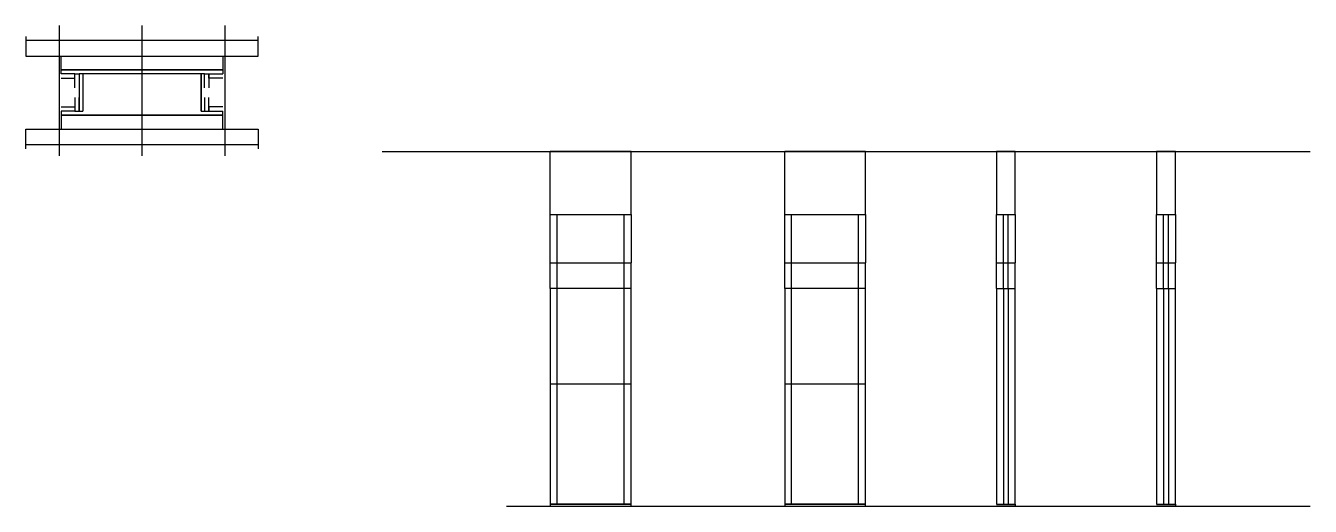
# Model space of a CAD drawing. Header units: metres. Extents: x 7685 to 8989, y 6651 to 7138.
import ezdxf

# ---------------------------------------------------------------- set-up
doc = ezdxf.new("R2010")
doc.units = ezdxf.units.M
for name, color, linetype in [('CHAPA', 7, 'Continuous'), ('COTA', 7, 'Continuous'), ('Hachura', 7, 'Continuous'), ('Madeira', 7, 'Continuous'), ('Nível', 7, 'Continuous'), ('Painéis', 7, 'Continuous'), ('Perfil Metálico', 7, 'Continuous'), ('SARR_2.2x7', 7, 'Continuous'), ('SARRAFO', 7, 'Continuous')]:
    doc.layers.add(name, color=color, linetype=linetype)

msp = doc.modelspace()

# ---------------------------------------------------------------- linework, layer by layer
at = {"layer": 'CHAPA', "color": 7, "lineweight": 25}
for points in [[(7720.9, 7089.6), (7720.9, 7093.6), (7884.9, 7093.6), (7884.9, 7089.6)], [(7720.9, 7089.6), (7720.9, 7093.6), (7884.9, 7093.6), (7884.9, 7089.6)], [(7742.9, 7089.6), (7739.3, 7089.6), (7739.3, 7051.6), (7742.9, 7051.6)], [(7742.9, 7089.6), (7739.3, 7089.6), (7739.3, 7051.6), (7742.9, 7051.6)], [(7866.5, 7089.6), (7862.9, 7089.6), (7862.9, 7051.6), (7866.5, 7051.6)], [(7866.5, 7089.6), (7862.9, 7089.6), (7862.9, 7051.6), (7866.5, 7051.6)], [(7720.9, 7051.6), (7720.9, 7047.6), (7884.9, 7047.6), (7884.9, 7051.6)], [(7720.9, 7051.6), (7720.9, 7047.6), (7884.9, 7047.6), (7884.9, 7051.6)]]:
    msp.add_lwpolyline(points, dxfattribs=at)
at = {"layer": 'COTA', "color": 7, "lineweight": 25}
for p, q in [((8217.3, 6947), (8217.3, 7011)), ((8299.3, 7011), (8217.3, 7011)), ((8299.3, 6947), (8299.3, 7011)), ((8455.3, 6947), (8455.3, 7011)), ((8537.3, 7011), (8455.3, 7011)), ((8537.3, 6947), (8537.3, 7011))]:
    msp.add_line(p, q, dxfattribs=at)
for points in [[(8689.2, 6947), (8689.2, 7011), (8670.2, 7011), (8670.2, 6947)], [(8851.7, 6947), (8851.7, 7011), (8832.7, 7011), (8832.7, 6947)]]:
    msp.add_lwpolyline(points, dxfattribs=at)
at = {"layer": 'Hachura', "color": 7, "lineweight": 25}
for p, q in [((7718.9, 7138.5), (7718.9, 7006.6)), ((7802.9, 7138.5), (7802.9, 7006.6)), ((7886.9, 7138.5), (7886.9, 7006.6))]:
    msp.add_line(p, q, dxfattribs=at)
at = {"layer": 'Madeira', "color": 7, "lineweight": 25}
for points in [[(7884.9, 7107.7), (7884.9, 7093.7), (7720.9, 7093.7), (7720.9, 7107.7)], [(7884.9, 7033.6), (7884.9, 7047.6), (7720.9, 7047.6), (7720.9, 7033.6)]]:
    msp.add_lwpolyline(points, dxfattribs=at)
at = {"layer": 'Nível', "color": 7, "lineweight": 25}
for p, q in [((8046.7, 7011), (8988.7, 7011)), ((8172.8, 6651), (8988.7, 6651))]:
    msp.add_line(p, q, dxfattribs=at)
at = {"layer": 'Painéis', "color": 7, "lineweight": 25}
for p, q in [((8217.3, 6898), (8217.3, 6947)), ((8217.3, 6947), (8299.3, 6947)), ((8299.3, 6947), (8299.3, 6898)), ((8455.3, 6898), (8455.3, 6947)), ((8455.3, 6947), (8537.3, 6947)), ((8537.3, 6947), (8537.3, 6898)), ((8670.2, 6898), (8670.2, 6947)), ((8670.2, 6947), (8689.2, 6947)), ((8689.2, 6947), (8689.2, 6898)), ((8832.7, 6898), (8832.7, 6947)), ((8832.7, 6947), (8851.7, 6947)), ((8851.7, 6947), (8851.7, 6898)), ((8217.3, 6898), (8299.3, 6898)), ((8217.3, 6872), (8217.3, 6898)), ((8217.3, 6898), (8299.3, 6898)), ((8299.3, 6872), (8299.3, 6898)), ((8455.3, 6898), (8537.3, 6898)), ((8455.3, 6872), (8455.3, 6898)), ((8537.3, 6872), (8537.3, 6898)), ((8670.2, 6898), (8689.2, 6898)), ((8670.2, 6872), (8670.2, 6898)), ((8670.2, 6898), (8689.2, 6898)), ((8689.2, 6872), (8689.2, 6898)), ((8832.7, 6898), (8851.7, 6898)), ((8832.7, 6872), (8832.7, 6898)), ((8832.7, 6898), (8851.7, 6898)), ((8851.7, 6872), (8851.7, 6898)), ((8217.3, 6872), (8217.3, 6775)), ((8299.3, 6872), (8217.3, 6872)), ((8299.3, 6775), (8299.3, 6872)), ((8455.3, 6872), (8455.3, 6775)), ((8537.3, 6872), (8455.3, 6872)), ((8537.3, 6775), (8537.3, 6872)), ((8670.2, 6872), (8670.2, 6653)), ((8670.2, 6872), (8689.2, 6872)), ((8689.2, 6653), (8689.2, 6872)), ((8832.7, 6872), (8832.7, 6653)), ((8832.7, 6872), (8851.7, 6872)), ((8851.7, 6653), (8851.7, 6872)), ((8217.3, 6775), (8217.3, 6651)), ((8299.3, 6775), (8217.3, 6775)), ((8299.3, 6651), (8299.3, 6775)), ((8455.3, 6775), (8455.3, 6651)), ((8537.3, 6775), (8455.3, 6775)), ((8537.3, 6651), (8537.3, 6775)), ((8217.3, 6653), (8299.3, 6653)), ((8455.3, 6653), (8537.3, 6653)), ((8670.2, 6653), (8689.2, 6653)), ((8832.7, 6653), (8851.7, 6653))]:
    msp.add_line(p, q, dxfattribs=at)
for points in [[(7862.9, 7051.6), (7862.9, 7089.6), (7742.9, 7089.6), (7742.9, 7051.6)], [(8299.3, 6653), (8217.3, 6653), (8217.3, 6651), (8299.3, 6651)], [(8537.3, 6653), (8455.3, 6653), (8455.3, 6651), (8537.3, 6651)], [(8670.2, 6653), (8689.2, 6653), (8689.2, 6651), (8670.2, 6651)], [(8832.7, 6653), (8851.7, 6653), (8851.7, 6651), (8832.7, 6651)]]:
    msp.add_lwpolyline(points, dxfattribs=at)
at = {"layer": 'Perfil Metálico', "color": 7, "lineweight": 25}
for points in [[(7684.9, 7127.6), (7684.9, 7107.6), (7920.9, 7107.6), (7920.9, 7127.6)], [(7920.9, 7111.6), (7920.9, 7123.6), (7684.9, 7123.6), (7684.9, 7111.6)], [(7684.9, 7013.6), (7684.9, 7033.6), (7920.9, 7033.6), (7920.9, 7013.6)], [(7920.9, 7029.6), (7920.9, 7017.6), (7684.9, 7017.6), (7684.9, 7029.6)]]:
    msp.add_lwpolyline(points, dxfattribs=at)
at = {"layer": 'SARR_2.2x7', "color": 7, "lineweight": 25}
for p, q in [((8224.3, 6898), (8224.3, 6947)), ((8292.3, 6898), (8292.3, 6947)), ((8462.3, 6898), (8462.3, 6947)), ((8530.3, 6898), (8530.3, 6947)), ((8677.2, 6898), (8677.2, 6947)), ((8682.1, 6898), (8682.1, 6947)), ((8839.7, 6898), (8839.7, 6947)), ((8844.6, 6898), (8844.6, 6947)), ((8224.3, 6872), (8224.3, 6898)), ((8292.3, 6872), (8292.3, 6898)), ((8462.3, 6872), (8462.3, 6898)), ((8530.3, 6872), (8530.3, 6898)), ((8677.2, 6872), (8677.2, 6898)), ((8682.1, 6872), (8682.1, 6898)), ((8839.6, 6872), (8839.6, 6898)), ((8844.6, 6872), (8844.6, 6898)), ((8224.3, 6775), (8224.3, 6872)), ((8292.3, 6775), (8292.3, 6872)), ((8462.3, 6775), (8462.3, 6872)), ((8530.3, 6775), (8530.3, 6872)), ((8677.2, 6872), (8677.2, 6653)), ((8682.2, 6872), (8682.2, 6653)), ((8839.7, 6872), (8839.7, 6653)), ((8844.7, 6872), (8844.7, 6653)), ((8224.3, 6653), (8224.3, 6775)), ((8292.3, 6653), (8292.3, 6775)), ((8462.3, 6653), (8462.3, 6775)), ((8530.3, 6653), (8530.3, 6775)), ((8224.3, 6653), (8224.3, 6653)), ((8292.3, 6653), (8292.3, 6653)), ((8462.3, 6653), (8462.3, 6653)), ((8530.3, 6653), (8530.3, 6653))]:
    msp.add_line(p, q, dxfattribs=at)
at = {"layer": 'SARRAFO', "color": 7, "lineweight": 25}
for points in [[(7720.9, 7085.2), (7734.9, 7085.2), (7734.9, 7089.6), (7720.9, 7089.6)], [(7734.9, 7075.6), (7734.9, 7089.6), (7739.3, 7089.6), (7739.3, 7075.6)], [(7866.5, 7075.6), (7866.5, 7089.6), (7870.9, 7089.6), (7870.9, 7075.6)], [(7884.9, 7085.2), (7870.9, 7085.2), (7870.9, 7089.6), (7884.9, 7089.6)], [(7720.9, 7056), (7734.9, 7056), (7734.9, 7051.6), (7720.9, 7051.6)], [(7734.9, 7065.6), (7734.9, 7051.6), (7739.3, 7051.6), (7739.3, 7065.6)], [(7866.5, 7065.6), (7866.5, 7051.6), (7870.9, 7051.6), (7870.9, 7065.6)], [(7884.9, 7056), (7870.9, 7056), (7870.9, 7051.6), (7884.9, 7051.6)]]:
    msp.add_lwpolyline(points, dxfattribs=at)

doc.saveas('drawing.dxf')
